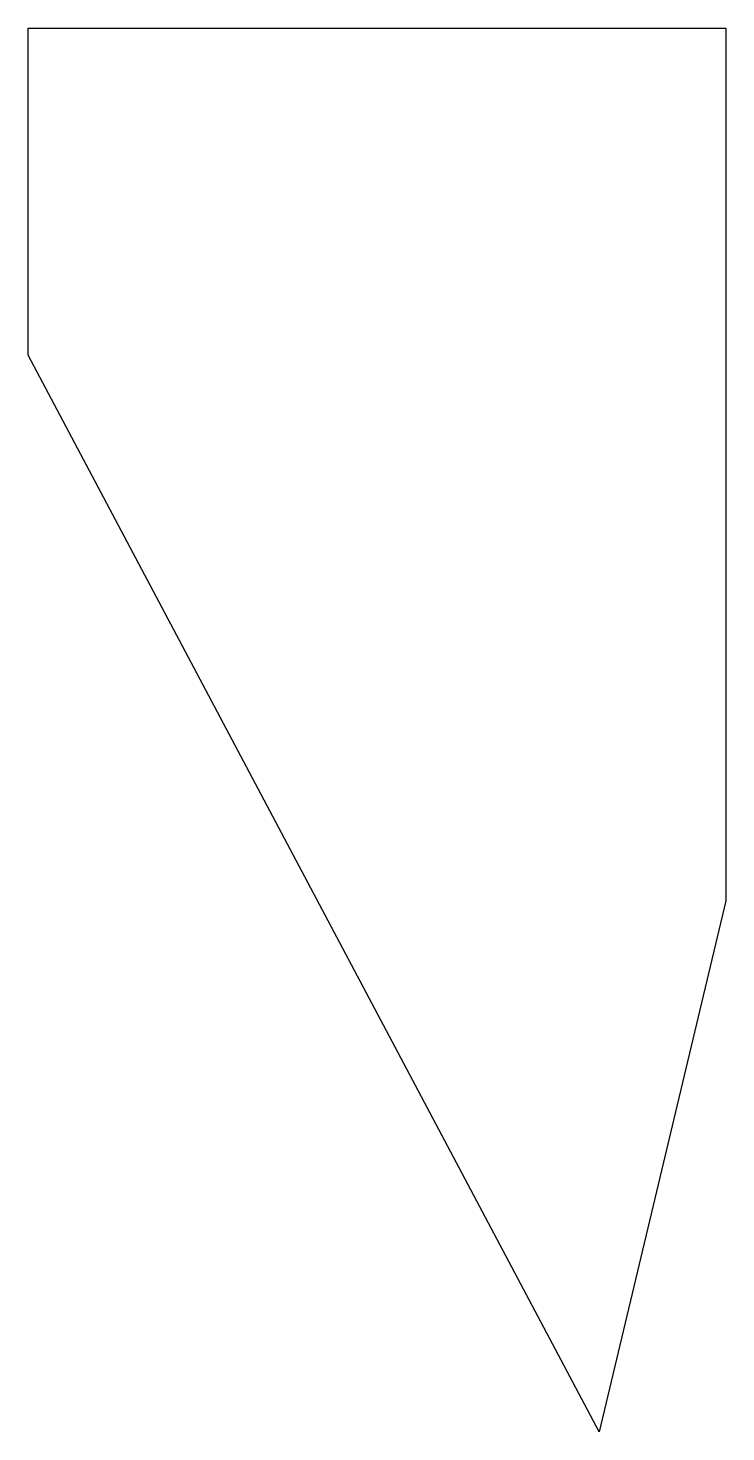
# Model space of a CAD drawing. Header units: millimetres. Extents: x 76 to 108, y -29.8 to 34.5.
import ezdxf

# ---------------------------------------------------------------- set-up
doc = ezdxf.new("R2010")
doc.units = ezdxf.units.MM

msp = doc.modelspace()

# ---------------------------------------------------------------- linework, layer by layer
for p, q in [((76, 34.55), (108, 34.55)), ((76, 19.55), (76, 34.55)), ((108, 34.55), (108, -5.45)), ((102.189, -29.797), (76, 19.55)), ((108, -5.45), (102.189, -29.797))]:
    msp.add_line(p, q)

doc.saveas('drawing.dxf')
